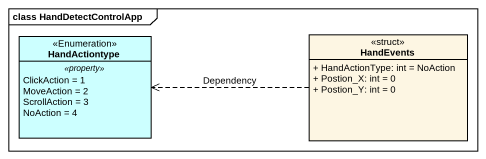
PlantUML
@startuml
mainframe class HandDetectControlApp
hide circle
hide empty members
skinparam classAttributeIconSize 0
enum HandActiontype <<Enumeration>> #CCFFFF {
  .. <<property>> ..
  ClickAction = 1
  MoveAction = 2
  ScrollAction = 3
  NoAction = 4
}
class HandEvents <<struct>> {
  + HandActionType: int = NoAction
  + Postion_X: int = 0
  + Postion_Y: int = 0
}
HandEvents .left.> HandActiontype : Dependency
@enduml
